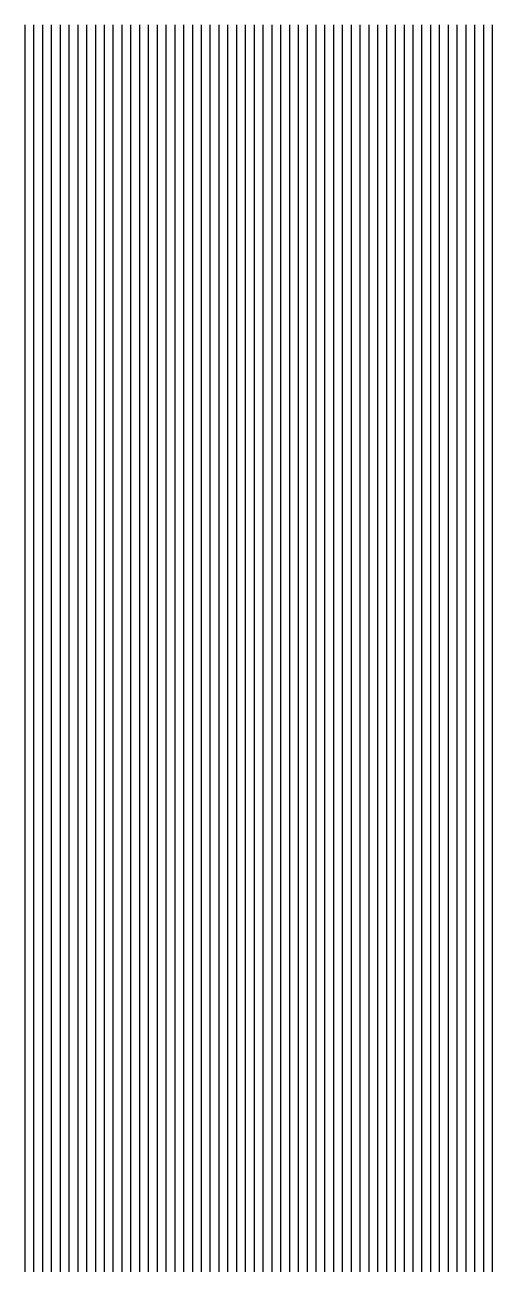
# Model space of a CAD drawing. Header units: millimetres. Extents: x -106 to 66, y -32 to 42.
# Drawn here: x 44.4 to 55, y 14.28 to 42.39 of the extents above; entities that cross this region are included whole.
import ezdxf

# ---------------------------------------------------------------- set-up
doc = ezdxf.new("R2010")
doc.units = ezdxf.units.MM
doc.layers.add('默认', color=18, linetype='Continuous', true_color=0x000000)

msp = doc.modelspace()

# ---------------------------------------------------------------- linework, layer by layer
at = {"layer": '默认'}
for points in [[(44.4, 42.394), (44.4, 22.484)], [(44.4, 42.394), (44.4, 22.802)], [(44.4, 42.394), (44.4, 22.965)], [(44.4, 42.394), (44.4, 23.024)], [(44.4, 42.394), (44.4, 23.016)], [(44.4, 42.394), (44.4, 22.948)], [(44.4, 42.394), (44.4, 22.815)], [(44.4, 42.394), (44.4, 22.612)], [(44.4, 42.394), (44.4, 22.335)], [(44.4, 42.394), (44.4, 21.982)], [(44.4, 42.394), (44.4, 21.552)], [(44.4, 42.394), (44.4, 21.046)], [(44.4, 42.394), (44.4, 20.467)], [(44.4, 42.394), (44.4, 19.821)], [(44.4, 42.394), (44.4, 19.112)], [(44.4, 42.394), (44.4, 18.333)], [(44.4, 42.394), (44.4, 17.447)], [(44.4, 42.394), (44.4, 16.262)], [(44.4, 42.394), (44.4, 6.5)], [(44.4, 42.394), (44.4, -32.2)], [(44.6, 42.394), (44.6, 22.349)], [(44.6, 42.394), (44.6, 22.668)], [(44.6, 42.394), (44.6, 22.831)], [(44.6, 42.394), (44.6, 22.891)], [(44.6, 42.394), (44.6, 22.883)], [(44.6, 42.394), (44.6, 22.816)], [(44.6, 42.394), (44.6, 22.683)], [(44.6, 42.394), (44.6, 22.479)], [(44.6, 42.394), (44.6, 22.202)], [(44.6, 42.394), (44.6, 21.849)], [(44.6, 42.394), (44.6, 21.418)], [(44.6, 42.394), (44.6, 20.91)], [(44.6, 42.394), (44.6, 20.328)], [(44.6, 42.394), (44.6, 19.678)], [(44.6, 42.394), (44.6, 18.962)], [(44.6, 42.394), (44.6, 18.17)], [(44.6, 42.394), (44.6, 17.256)], [(44.6, 42.394), (44.6, 15.967)], [(44.6, 42.394), (44.6, 5.081)], [(44.6, 42.394), (44.6, -32.2)], [(44.8, 42.394), (44.8, 22.214)], [(44.8, 42.394), (44.8, 22.533)], [(44.8, 42.394), (44.8, 22.697)], [(44.8, 42.394), (44.8, 22.757)], [(44.8, 42.394), (44.8, 22.75)], [(44.8, 42.394), (44.8, 22.682)], [(44.8, 42.394), (44.8, 22.549)], [(44.8, 42.394), (44.8, 22.346)], [(44.8, 42.394), (44.8, 22.069)], [(44.8, 42.394), (44.8, 21.715)], [(44.8, 42.394), (44.8, 21.282)], [(44.8, 42.394), (44.8, 20.772)], [(44.8, 42.394), (44.8, 20.187)], [(44.8, 42.394), (44.8, 19.531)], [(44.8, 42.394), (44.8, 18.806)], [(44.8, 42.394), (44.8, 17.999)], [(44.8, 42.394), (44.8, 17.051)], [(44.8, 42.394), (44.8, 15.62)], [(44.8, 42.394), (44.8, 3.863)], [(44.8, 42.394), (44.8, -32.2)], [(45, 42.394), (45, 22.078)], [(45, 42.394), (45, 22.397)], [(45, 42.394), (45, 22.562)], [(45, 42.394), (45, 22.622)], [(45, 42.394), (45, 22.615)], [(45, 42.394), (45, 22.548)], [(45, 42.394), (45, 22.415)], [(45, 42.394), (45, 22.212)], [(45, 42.394), (45, 21.934)], [(45, 42.394), (45, 21.578)], [(45, 42.394), (45, 21.144)], [(45, 42.394), (45, 20.631)], [(45, 42.394), (45, 20.042)], [(45, 42.394), (45, 19.379)], [(45, 42.394), (45, 18.644)], [(45, 42.394), (45, 17.82)], [(45, 42.394), (45, 16.828)], [(45, 42.394), (45, 15.198)], [(45, 42.394), (45, 2.544)], [(45, 42.394), (45, -32.2)], [(45.2, 42.394), (45.2, 21.941)], [(45.2, 42.394), (45.2, 22.261)], [(45.2, 42.394), (45.2, 22.426)], [(45.2, 42.394), (45.2, 22.487)], [(45.2, 42.394), (45.2, 22.48)], [(45.2, 42.394), (45.2, 22.413)], [(45.2, 42.394), (45.2, 22.28)], [(45.2, 42.394), (45.2, 22.076)], [(45.2, 42.394), (45.2, 21.797)], [(45.2, 42.394), (45.2, 21.441)], [(45.2, 42.394), (45.2, 21.004)], [(45.2, 42.394), (45.2, 20.488)], [(45.2, 42.394), (45.2, 19.893)], [(45.2, 42.394), (45.2, 19.223)], [(45.2, 42.394), (45.2, 18.476)], [(45.2, 42.394), (45.2, 17.629)], [(45.2, 42.394), (45.2, 16.585)], [(45.2, 42.394), (45.2, 14.664)], [(45.2, 42.394), (45.2, -32.2)], [(45.2, 42.394), (45.2, -32.2)], [(45.4, 42.394), (45.4, 21.803)], [(45.4, 42.394), (45.4, 22.123)], [(45.4, 42.394), (45.4, 22.289)], [(45.4, 42.394), (45.4, 22.35)], [(45.4, 42.394), (45.4, 22.344)], [(45.4, 42.394), (45.4, 22.277)], [(45.4, 42.394), (45.4, 22.143)], [(45.4, 42.394), (45.4, 21.939)], [(45.4, 42.394), (45.4, 21.659)], [(45.4, 42.394), (45.4, 21.301)], [(45.4, 42.394), (45.4, 20.862)], [(45.4, 42.394), (45.4, 20.341)], [(45.4, 42.394), (45.4, 19.74)], [(45.4, 42.394), (45.4, 19.061)], [(45.4, 42.394), (45.4, 18.3)], [(45.4, 42.394), (45.4, 17.427)], [(45.4, 42.394), (45.4, 16.315)], [(45.4, 42.394), (45.4, 13.954)], [(45.4, 42.394), (45.4, -32.2)], [(45.4, 42.394), (45.4, -32.2)], [(45.6, 42.394), (45.6, 21.665)], [(45.6, 42.394), (45.6, 21.985)], [(45.6, 42.394), (45.6, 22.152)], [(45.6, 42.394), (45.6, 22.213)], [(45.6, 42.394), (45.6, 22.207)], [(45.6, 42.394), (45.6, 22.139)], [(45.6, 42.394), (45.6, 22.006)], [(45.6, 42.394), (45.6, 21.801)], [(45.6, 42.394), (45.6, 21.52)], [(45.6, 42.394), (45.6, 21.159)], [(45.6, 42.394), (45.6, 20.717)], [(45.6, 42.394), (45.6, 20.192)], [(45.6, 42.394), (45.6, 19.584)], [(45.6, 42.394), (45.6, 18.893)], [(45.6, 42.394), (45.6, 18.116)], [(45.6, 42.394), (45.6, 17.212)], [(45.6, 42.394), (45.6, 16.014)], [(45.6, 42.394), (45.6, 12.99)], [(45.6, 42.394), (45.6, -32.2)], [(45.6, 42.394), (45.6, -32.2)], [(45.8, 42.394), (45.8, 21.525)], [(45.8, 42.394), (45.8, 21.846)], [(45.8, 42.394), (45.8, 22.013)], [(45.8, 42.394), (45.8, 22.075)], [(45.8, 42.394), (45.8, 22.068)], [(45.8, 42.394), (45.8, 22.001)], [(45.8, 42.394), (45.8, 21.867)], [(45.8, 42.394), (45.8, 21.661)], [(45.8, 42.394), (45.8, 21.379)], [(45.8, 42.394), (45.8, 21.016)], [(45.8, 42.394), (45.8, 20.57)], [(45.8, 42.394), (45.8, 20.039)], [(45.8, 42.394), (45.8, 19.422)], [(45.8, 42.394), (45.8, 18.72)], [(45.8, 42.394), (45.8, 17.922)], [(45.8, 42.394), (45.8, 16.98)], [(45.8, 42.394), (45.8, 15.672)], [(45.8, 42.394), (45.8, 11.852), (45.8, 11.801)], [(45.8, 42.394), (45.8, -32.2)], [(45.8, 42.394), (45.8, -32.2)], [(46, 42.394), (46, 21.384)], [(46, 42.394), (46, 21.706)], [(46, 42.394), (46, 21.873)], [(46, 42.394), (46, 21.936)], [(46, 42.394), (46, 21.929)], [(46, 42.394), (46, 21.861)], [(46, 42.394), (46, 21.727)], [(46, 42.394), (46, 21.52)], [(46, 42.394), (46, 21.236)], [(46, 42.394), (46, 20.87)], [(46, 42.394), (46, 20.42)], [(46, 42.394), (46, 19.883)], [(46, 42.394), (46, 19.256)], [(46, 42.394), (46, 18.539)], [(46, 42.394), (46, 17.719)], [(46, 42.394), (46, 16.731)], [(46, 42.394), (46, 15.278)], [(46, 42.394), (46, 10.575)], [(46, 42.394), (46, -32.2)], [(46, 42.394), (46, -32.2)], [(46.2, 42.394), (46.2, 21.243)], [(46.2, 42.394), (46.2, 21.565)], [(46.2, 42.394), (46.2, 21.733)], [(46.2, 42.394), (46.2, 21.795)], [(46.2, 42.394), (46.2, 21.789)], [(46.2, 42.394), (46.2, 21.721)], [(46.2, 42.394), (46.2, 21.585)], [(46.2, 42.394), (46.2, 21.377)], [(46.2, 42.394), (46.2, 21.091)], [(46.2, 42.394), (46.2, 20.723)], [(46.2, 42.394), (46.2, 20.268)], [(46.2, 42.394), (46.2, 19.723)], [(46.2, 42.394), (46.2, 19.084)], [(46.2, 42.394), (46.2, 18.351)], [(46.2, 42.394), (46.2, 17.504)], [(46.2, 42.394), (46.2, 16.46)], [(46.2, 42.394), (46.2, 14.816)], [(46.2, 42.394), (46.2, 9.379)], [(46.2, 42.394), (46.2, -32.2)], [(46.2, 42.394), (46.2, -32.2)], [(46.4, 42.394), (46.4, 21.1)], [(46.4, 42.394), (46.4, 21.423)], [(46.4, 42.394), (46.4, 21.591)], [(46.4, 42.394), (46.4, 21.654)], [(46.4, 42.394), (46.4, 21.648)], [(46.4, 42.394), (46.4, 21.579)], [(46.4, 42.394), (46.4, 21.443)], [(46.4, 42.394), (46.4, 21.233)], [(46.4, 42.394), (46.4, 20.945)], [(46.4, 42.394), (46.4, 20.573)], [(46.4, 42.394), (46.4, 20.112)], [(46.4, 42.394), (46.4, 19.558)], [(46.4, 42.394), (46.4, 18.907)], [(46.4, 42.394), (46.4, 18.155)], [(46.4, 42.394), (46.4, 17.277)], [(46.4, 42.394), (46.4, 16.163)], [(46.4, 42.394), (46.4, 14.264)], [(46.4, 42.394), (46.4, 8.227)], [(46.4, 42.394), (46.4, -32.2)], [(46.4, 42.394), (46.4, -32.2)], [(46.6, 42.394), (46.6, 20.956)], [(46.6, 42.394), (46.6, 21.28)], [(46.6, 42.394), (46.6, 21.449)], [(46.6, 42.394), (46.6, 21.512)], [(46.6, 42.394), (46.6, 21.505)], [(46.6, 42.394), (46.6, 21.436)], [(46.6, 42.394), (46.6, 21.299)], [(46.6, 42.394), (46.6, 21.088)], [(46.6, 42.394), (46.6, 20.797)], [(46.6, 42.394), (46.6, 20.42)], [(46.6, 42.394), (46.6, 19.953)], [(46.6, 42.394), (46.6, 19.39)], [(46.6, 42.394), (46.6, 18.724)], [(46.6, 42.394), (46.6, 17.95)], [(46.6, 42.394), (46.6, 17.034)], [(46.6, 42.394), (46.6, 15.835)], [(46.6, 42.394), (46.6, 13.603)], [(46.6, 42.394), (46.6, 7.127)], [(46.6, 42.394), (46.6, -32.2)], [(46.6, 42.394), (46.6, -32.2)], [(46.8, 42.394), (46.8, 20.811)], [(46.8, 42.394), (46.8, 21.136)], [(46.8, 42.394), (46.8, 21.305)], [(46.8, 42.394), (46.8, 21.369)], [(46.8, 42.394), (46.8, 21.361)], [(46.8, 42.394), (46.8, 21.292)], [(46.8, 42.394), (46.8, 21.153)], [(46.8, 42.394), (46.8, 20.94)], [(46.8, 42.394), (46.8, 20.646)], [(46.8, 42.394), (46.8, 20.265)], [(46.8, 42.394), (46.8, 19.791)], [(46.8, 42.394), (46.8, 19.216)], [(46.8, 42.394), (46.8, 18.534)], [(46.8, 42.394), (46.8, 17.736)], [(46.8, 42.394), (46.8, 16.775)], [(46.8, 42.394), (46.8, 15.469)], [(46.8, 42.394), (46.8, 12.831)], [(46.8, 42.394), (46.8, 6.084)], [(46.8, 42.394), (46.8, -32.2)], [(46.8, 42.394), (46.8, -32.2)], [(47, 42.394), (47, 20.665)], [(47, 42.394), (47, 20.99)], [(47, 42.394), (47, 21.161)], [(47, 42.394), (47, 21.224)], [(47, 42.394), (47, 21.217)], [(47, 42.394), (47, 21.146)], [(47, 42.394), (47, 21.006)], [(47, 42.394), (47, 20.791)], [(47, 42.394), (47, 20.494)], [(47, 42.394), (47, 20.107)], [(47, 42.394), (47, 19.625)], [(47, 42.394), (47, 19.037)], [(47, 42.394), (47, 18.337)], [(47, 42.394), (47, 17.51)], [(47, 42.394), (47, 16.496)], [(47, 42.394), (47, 15.056)], [(47, 42.394), (47, 11.989)], [(47, 42.394), (47, 5.065)], [(47, 42.394), (47, -32.2)], [(47, 42.394), (47, -32.2)], [(47.2, 42.394), (47.2, 20.517)], [(47.2, 42.394), (47.2, 20.844)], [(47.2, 42.394), (47.2, 21.015)], [(47.2, 42.394), (47.2, 21.078)], [(47.2, 42.394), (47.2, 21.071)], [(47.2, 42.394), (47.2, 20.999)], [(47.2, 42.394), (47.2, 20.858)], [(47.2, 42.394), (47.2, 20.64)], [(47.2, 42.394), (47.2, 20.339)], [(47.2, 42.394), (47.2, 19.947)], [(47.2, 42.394), (47.2, 19.455)], [(47.2, 42.394), (47.2, 18.854)], [(47.2, 42.394), (47.2, 18.132)], [(47.2, 42.394), (47.2, 17.272)], [(47.2, 42.394), (47.2, 16.195)], [(47.2, 42.394), (47.2, 14.585)], [(47.2, 42.394), (47.2, 11.142)], [(47.2, 42.394), (47.2, 3.982)], [(47.2, 42.394), (47.2, -32.2)], [(47.2, 42.394), (47.2, -32.2)], [(47.4, 42.394), (47.4, 20.368)], [(47.4, 42.394), (47.4, 20.696)], [(47.4, 42.394), (47.4, 20.868)], [(47.4, 42.394), (47.4, 20.932)], [(47.4, 42.394), (47.4, 20.923)], [(47.4, 42.394), (47.4, 20.851)], [(47.4, 42.394), (47.4, 20.708)], [(47.4, 42.394), (47.4, 20.487)], [(47.4, 42.394), (47.4, 20.182)], [(47.4, 42.394), (47.4, 19.783)], [(47.4, 42.394), (47.4, 19.28)], [(47.4, 42.394), (47.4, 18.664)], [(47.4, 42.394), (47.4, 17.919)], [(47.4, 42.394), (47.4, 17.02)], [(47.4, 42.394), (47.4, 15.866)], [(47.4, 42.394), (47.4, 14.046)], [(47.4, 42.394), (47.4, 10.315)], [(47.4, 42.394), (47.4, 2.661)], [(47.4, 42.394), (47.4, -32.2)], [(47.4, 42.394), (47.4, -32.2)], [(47.6, 42.394), (47.6, 20.218)], [(47.6, 42.394), (47.6, 20.547)], [(47.6, 42.394), (47.6, 20.719)], [(47.6, 42.394), (47.6, 20.783)], [(47.6, 42.394), (47.6, 20.775)], [(47.6, 42.394), (47.6, 20.701)], [(47.6, 42.394), (47.6, 20.556)], [(47.6, 42.394), (47.6, 20.332)], [(47.6, 42.394), (47.6, 20.022)], [(47.6, 42.394), (47.6, 19.615)], [(47.6, 42.394), (47.6, 19.102)], [(47.6, 42.394), (47.6, 18.468)], [(47.6, 42.394), (47.6, 17.696)], [(47.6, 42.394), (47.6, 16.752)], [(47.6, 42.394), (47.6, 15.506)], [(47.6, 42.394), (47.6, 13.431)], [(47.6, 42.394), (47.6, 9.493)], [(47.6, 42.394), (47.6, -32.2)], [(47.6, 42.394), (47.6, -32.2)], [(47.6, 42.394), (47.6, -32.2)], [(47.8, 42.394), (47.8, 20.066)], [(47.8, 42.394), (47.8, 20.396)], [(47.8, 42.394), (47.8, 20.569)], [(47.8, 42.394), (47.8, 20.634)], [(47.8, 42.394), (47.8, 20.624)], [(47.8, 42.394), (47.8, 20.55)], [(47.8, 42.394), (47.8, 20.403)], [(47.8, 42.394), (47.8, 20.175)], [(47.8, 42.394), (47.8, 19.859)], [(47.8, 42.394), (47.8, 19.444)], [(47.8, 42.394), (47.8, 18.918)], [(47.8, 42.394), (47.8, 18.265)], [(47.8, 42.394), (47.8, 17.463)], [(47.8, 42.394), (47.8, 16.466)], [(47.8, 42.394), (47.8, 15.107)], [(47.8, 42.394), (47.8, 12.747)], [(47.8, 42.394), (47.8, 8.668)], [(47.8, 42.394), (47.8, -32.2)], [(47.8, 42.394), (47.8, -32.2)], [(47.8, 42.394), (47.8, -32.2)], [(48, 42.394), (48, 19.912)], [(48, 42.394), (48, 20.244)], [(48, 42.394), (48, 20.418)], [(48, 42.394), (48, 20.483)], [(48, 42.394), (48, 20.473)], [(48, 42.394), (48, 20.397)], [(48, 42.394), (48, 20.247)], [(48, 42.394), (48, 20.016)], [(48, 42.394), (48, 19.694)], [(48, 42.394), (48, 19.269)], [(48, 42.394), (48, 18.729)], [(48, 42.394), (48, 18.055)], [(48, 42.394), (48, 17.218)], [(48, 42.394), (48, 16.159)], [(48, 42.394), (48, 14.664)], [(48, 42.394), (48, 12.02)], [(48, 42.394), (48, 7.833)], [(48, 42.394), (48, -32.2)], [(48, 42.394), (48, -32.2)], [(48, 42.394), (48, -32.2)], [(48.2, 42.394), (48.2, 19.756)], [(48.2, 42.394), (48.2, 20.091)], [(48.2, 42.394), (48.2, 20.266)], [(48.2, 42.394), (48.2, 20.331)], [(48.2, 42.394), (48.2, 20.32)], [(48.2, 42.394), (48.2, 20.242)], [(48.2, 42.394), (48.2, 20.09)], [(48.2, 42.394), (48.2, 19.854)], [(48.2, 42.394), (48.2, 19.525)], [(48.2, 42.394), (48.2, 19.091)], [(48.2, 42.394), (48.2, 18.535)], [(48.2, 42.394), (48.2, 17.837)], [(48.2, 42.394), (48.2, 16.96)], [(48.2, 42.394), (48.2, 15.829)], [(48.2, 42.394), (48.2, 14.168)], [(48.2, 42.394), (48.2, 11.29)], [(48.2, 42.394), (48.2, 6.979)], [(48.2, 42.394), (48.2, -32.2)], [(48.2, 42.394), (48.2, -32.2)], [(48.2, 42.394), (48.2, -32.2)], [(48.4, 42.394), (48.4, 19.599)], [(48.4, 42.394), (48.4, 19.936)], [(48.4, 42.394), (48.4, 20.112)], [(48.4, 42.394), (48.4, 20.177)], [(48.4, 42.394), (48.4, 20.165)], [(48.4, 42.394), (48.4, 20.085)], [(48.4, 42.394), (48.4, 19.93)], [(48.4, 42.394), (48.4, 19.69)], [(48.4, 42.394), (48.4, 19.354)], [(48.4, 42.394), (48.4, 18.908)], [(48.4, 42.394), (48.4, 18.335)], [(48.4, 42.394), (48.4, 17.611)], [(48.4, 42.394), (48.4, 16.688)], [(48.4, 42.394), (48.4, 15.471)], [(48.4, 42.394), (48.4, 13.613)], [(48.4, 42.394), (48.4, 10.58)], [(48.4, 42.394), (48.4, 6.1)], [(48.4, 42.394), (48.4, -32.2)], [(48.4, 42.394), (48.4, -32.2)], [(48.4, 42.394), (48.4, -32.2)], [(48.6, 42.394), (48.6, 19.439)], [(48.6, 42.394), (48.6, 19.779)], [(48.6, 42.394), (48.6, 19.956)], [(48.6, 42.394), (48.6, 20.021)], [(48.6, 42.394), (48.6, 20.008)], [(48.6, 42.394), (48.6, 19.927)], [(48.6, 42.394), (48.6, 19.768)], [(48.6, 42.394), (48.6, 19.523)], [(48.6, 42.394), (48.6, 19.178)], [(48.6, 42.394), (48.6, 18.72)], [(48.6, 42.394), (48.6, 18.129)], [(48.6, 42.394), (48.6, 17.374)], [(48.6, 42.394), (48.6, 16.4)], [(48.6, 42.394), (48.6, 15.08)], [(48.6, 42.394), (48.6, 13.001)], [(48.6, 42.394), (48.6, 9.884)], [(48.6, 42.394), (48.6, 5.172)], [(48.6, 42.394), (48.6, -32.2)], [(48.6, 42.394), (48.6, -32.2)], [(48.6, 42.394), (48.6, -32.2)], [(48.8, 42.394), (48.8, 19.277)], [(48.8, 42.394), (48.8, 19.62)], [(48.8, 42.394), (48.8, 19.799)], [(48.8, 42.394), (48.8, 19.864)], [(48.8, 42.394), (48.8, 19.85)], [(48.8, 42.394), (48.8, 19.766)], [(48.8, 42.394), (48.8, 19.604)], [(48.8, 42.394), (48.8, 19.352)], [(48.8, 42.394), (48.8, 18.999)], [(48.8, 42.394), (48.8, 18.528)], [(48.8, 42.394), (48.8, 17.916)], [(48.8, 42.394), (48.8, 17.128)], [(48.8, 42.394), (48.8, 16.093)], [(48.8, 42.394), (48.8, 14.651)], [(48.8, 42.394), (48.8, 12.342)], [(48.8, 42.394), (48.8, 9.187)], [(48.8, 42.394), (48.8, 4.135)], [(48.8, 42.394), (48.8, -32.2)], [(48.8, 42.394), (48.8, -32.2)], [(48.8, 42.394), (48.8, -32.2)], [(49, 42.394), (49, 19.113)], [(49, 42.394), (49, 19.459)], [(49, 42.394), (49, 19.639)], [(49, 42.394), (49, 19.705)], [(49, 42.394), (49, 19.69)], [(49, 42.394), (49, 19.604)], [(49, 42.394), (49, 19.437)], [(49, 42.394), (49, 19.179)], [(49, 42.394), (49, 18.816)], [(49, 42.394), (49, 18.33)], [(49, 42.394), (49, 17.696)], [(49, 42.394), (49, 16.869)], [(49, 42.394), (49, 15.765)], [(49, 42.394), (49, 14.179)], [(49, 42.394), (49, 11.659)], [(49, 42.394), (49, 8.481)], [(49, 42.394), (49, 2.826)], [(49, 42.394), (49, -32.2)], [(49, 42.394), (49, -32.2)], [(49, 42.394), (49, -32.2)], [(49.2, 42.394), (49.2, 18.945)], [(49.2, 42.394), (49.2, 19.296)], [(49.2, 42.394), (49.2, 19.478)], [(49.2, 42.394), (49.2, 19.544)], [(49.2, 42.394), (49.2, 19.528)], [(49.2, 42.394), (49.2, 19.439)], [(49.2, 42.394), (49.2, 19.268)], [(49.2, 42.394), (49.2, 19.003)], [(49.2, 42.394), (49.2, 18.63)], [(49.2, 42.394), (49.2, 18.128)], [(49.2, 42.394), (49.2, 17.467)], [(49.2, 42.394), (49.2, 16.597)], [(49.2, 42.394), (49.2, 15.413)], [(49.2, 42.394), (49.2, 13.658)], [(49.2, 42.394), (49.2, 10.982)], [(49.2, 42.394), (49.2, 7.757)], [(49.2, 42.394), (49.2, -32.2)], [(49.2, 42.394), (49.2, -32.2)], [(49.2, 42.394), (49.2, -32.2)], [(49.2, 42.394), (49.2, -32.2)], [(49.4, 42.394), (49.4, 18.775)], [(49.4, 42.394), (49.4, 19.131)], [(49.4, 42.394), (49.4, 19.315)], [(49.4, 42.394), (49.4, 19.381)], [(49.4, 42.394), (49.4, 19.363)], [(49.4, 42.394), (49.4, 19.271)], [(49.4, 42.394), (49.4, 19.095)], [(49.4, 42.394), (49.4, 18.823)], [(49.4, 42.394), (49.4, 18.438)], [(49.4, 42.394), (49.4, 17.919)], [(49.4, 42.394), (49.4, 17.23)], [(49.4, 42.394), (49.4, 16.311)], [(49.4, 42.394), (49.4, 15.032)], [(49.4, 42.394), (49.4, 13.088)], [(49.4, 42.394), (49.4, 10.326)], [(49.4, 42.394), (49.4, 7.004)], [(49.4, 42.394), (49.4, -32.2)], [(49.4, 42.394), (49.4, -32.2)], [(49.4, 42.394), (49.4, -32.2)], [(49.4, 42.394), (49.4, -32.2)], [(49.6, 42.394), (49.6, 18.602)], [(49.6, 42.394), (49.6, 18.963)], [(49.6, 42.394), (49.6, 19.149)], [(49.6, 42.394), (49.6, 19.215)], [(49.6, 42.394), (49.6, 19.196)], [(49.6, 42.394), (49.6, 19.101)], [(49.6, 42.394), (49.6, 18.92)], [(49.6, 42.394), (49.6, 18.64)], [(49.6, 42.394), (49.6, 18.242)], [(49.6, 42.394), (49.6, 17.704)], [(49.6, 42.394), (49.6, 16.984)], [(49.6, 42.394), (49.6, 16.009)], [(49.6, 42.394), (49.6, 14.62)], [(49.6, 42.394), (49.6, 12.472)], [(49.6, 42.394), (49.6, 9.681)], [(49.6, 42.394), (49.6, 6.21)], [(49.6, 42.394), (49.6, -32.2)], [(49.6, 42.394), (49.6, -32.2)], [(49.6, 42.394), (49.6, -32.2)], [(49.6, 42.394), (49.6, -32.2)], [(49.8, 42.394), (49.8, 18.425)], [(49.8, 42.394), (49.8, 18.793)], [(49.8, 42.394), (49.8, 18.982)], [(49.8, 42.394), (49.8, 19.048)], [(49.8, 42.394), (49.8, 19.027)], [(49.8, 42.394), (49.8, 18.928)], [(49.8, 42.394), (49.8, 18.741)], [(49.8, 42.394), (49.8, 18.452)], [(49.8, 42.394), (49.8, 18.042)], [(49.8, 42.394), (49.8, 17.482)], [(49.8, 42.394), (49.8, 16.726)], [(49.8, 42.394), (49.8, 15.689)], [(49.8, 42.394), (49.8, 14.172)], [(49.8, 42.394), (49.8, 11.825)], [(49.8, 42.394), (49.8, 9.038)], [(49.8, 42.394), (49.8, 5.354)], [(49.8, 42.394), (49.8, -32.2)], [(49.8, 42.394), (49.8, -32.2)], [(49.8, 42.394), (49.8, -32.2)], [(49.8, 42.394), (49.8, -32.2)], [(50, 42.394), (50, 18.245)], [(50, 42.394), (50, 18.62)], [(50, 42.394), (50, 18.811)], [(50, 42.394), (50, 18.877)], [(50, 42.394), (50, 18.855)], [(50, 42.394), (50, 18.753)], [(50, 42.394), (50, 18.56)], [(50, 42.394), (50, 18.261)], [(50, 42.394), (50, 17.835)], [(50, 42.394), (50, 17.252)], [(50, 42.394), (50, 16.457)], [(50, 42.394), (50, 15.347)], [(50, 42.394), (50, 13.682)], [(50, 42.394), (50, 11.167)], [(50, 42.394), (50, 8.386)], [(50, 42.394), (50, 4.389)], [(50, 42.394), (50, -32.2)], [(50, 42.394), (50, -32.2)], [(50, 42.394), (50, -32.2)], [(50, 42.394), (50, -32.2)], [(50.2, 42.394), (50.2, 18.061)], [(50.2, 42.394), (50.2, 18.444)], [(50.2, 42.394), (50.2, 18.638)], [(50.2, 42.394), (50.2, 18.705)], [(50.2, 42.394), (50.2, 18.68)], [(50.2, 42.394), (50.2, 18.574)], [(50.2, 42.394), (50.2, 18.374)], [(50.2, 42.394), (50.2, 18.065)], [(50.2, 42.394), (50.2, 17.624)], [(50.2, 42.394), (50.2, 17.014)], [(50.2, 42.394), (50.2, 16.176)], [(50.2, 42.394), (50.2, 14.983)], [(50.2, 42.394), (50.2, 13.15)], [(50.2, 42.394), (50.2, 10.521)], [(50.2, 42.394), (50.2, 7.718)], [(50.2, 42.394), (50.2, 3.199)], [(50.2, 42.394), (50.2, -32.2)], [(50.2, 42.394), (50.2, -32.2)], [(50.2, 42.394), (50.2, -32.2)], [(50.2, 42.394), (50.2, -32.2)], [(50.4, 42.394), (50.4, 17.874)], [(50.4, 42.394), (50.4, 18.265)], [(50.4, 42.394), (50.4, 18.462)], [(50.4, 42.394), (50.4, 18.529)], [(50.4, 42.394), (50.4, 18.503)], [(50.4, 42.394), (50.4, 18.392)], [(50.4, 42.394), (50.4, 18.186)], [(50.4, 42.394), (50.4, 17.865)], [(50.4, 42.394), (50.4, 17.406)], [(50.4, 42.394), (50.4, 16.768)], [(50.4, 42.394), (50.4, 15.88)], [(50.4, 42.394), (50.4, 14.591)], [(50.4, 42.394), (50.4, 12.574)], [(50.4, 42.394), (50.4, 9.892)], [(50.4, 42.394), (50.4, 7.023)], [(50.4, 42.394), (50.4, 0.958)], [(50.4, 42.394), (50.4, -32.2)], [(50.4, 42.394), (50.4, -32.2)], [(50.4, 42.394), (50.4, -32.2)], [(50.4, 42.394), (50.4, -32.2)], [(50.6, 42.394), (50.6, 17.681)], [(50.6, 42.394), (50.6, 18.082)], [(50.6, 42.394), (50.6, 18.284)], [(50.6, 42.394), (50.6, 18.351)], [(50.6, 42.394), (50.6, 18.322)], [(50.6, 42.394), (50.6, 18.207)], [(50.6, 42.394), (50.6, 17.993)], [(50.6, 42.394), (50.6, 17.66)], [(50.6, 42.394), (50.6, 17.181)], [(50.6, 42.394), (50.6, 16.512)], [(50.6, 42.394), (50.6, 15.568)], [(50.6, 42.394), (50.6, 14.17)], [(50.6, 42.394), (50.6, 11.961)], [(50.6, 42.394), (50.6, 9.271)], [(50.6, 42.394), (50.6, 6.289)], [(50.6, 42.394), (50.6, -32.2)], [(50.6, 42.394), (50.6, -32.2)], [(50.6, 42.394), (50.6, -32.2)], [(50.6, 42.394), (50.6, -32.2)], [(50.6, 42.394), (50.6, -32.2)], [(50.8, 42.394), (50.8, 17.485)], [(50.8, 42.394), (50.8, 17.896)], [(50.8, 42.394), (50.8, 18.102)], [(50.8, 42.394), (50.8, 18.169)], [(50.8, 42.394), (50.8, 18.139)], [(50.8, 42.394), (50.8, 18.018)], [(50.8, 42.394), (50.8, 17.795)], [(50.8, 42.394), (50.8, 17.449)], [(50.8, 42.394), (50.8, 16.949)], [(50.8, 42.394), (50.8, 16.245)], [(50.8, 42.394), (50.8, 15.238)], [(50.8, 42.394), (50.8, 13.713)], [(50.8, 42.394), (50.8, 11.328)], [(50.8, 42.394), (50.8, 8.649)], [(50.8, 42.394), (50.8, 5.496)], [(50.8, 42.394), (50.8, -32.2)], [(50.8, 42.394), (50.8, -32.2)], [(50.8, 42.394), (50.8, -32.2)], [(50.8, 42.394), (50.8, -32.2)], [(50.8, 42.394), (50.8, -32.2)], [(51, 42.394), (51, 17.283)], [(51, 42.394), (51, 17.706)], [(51, 42.394), (51, 17.916)], [(51, 42.394), (51, 17.985)], [(51, 42.394), (51, 17.952)], [(51, 42.394), (51, 17.826)], [(51, 42.394), (51, 17.594)], [(51, 42.394), (51, 17.233)], [(51, 42.394), (51, 16.71)], [(51, 42.394), (51, 15.966)], [(51, 42.394), (51, 14.887)], [(51, 42.394), (51, 13.22)], [(51, 42.394), (51, 10.69)], [(51, 42.394), (51, 8.017)], [(51, 42.394), (51, 4.609)], [(51, 42.394), (51, -32.2)], [(51, 42.394), (51, -32.2)], [(51, 42.394), (51, -32.2)], [(51, 42.394), (51, -32.2)], [(51, 42.394), (51, -32.2)], [(51.2, 42.394), (51.2, 17.076)], [(51.2, 42.394), (51.2, 17.512)], [(51.2, 42.394), (51.2, 17.727)], [(51.2, 42.394), (51.2, 17.797)], [(51.2, 42.394), (51.2, 17.761)], [(51.2, 42.394), (51.2, 17.629)], [(51.2, 42.394), (51.2, 17.387)], [(51.2, 42.394), (51.2, 17.011)], [(51.2, 42.394), (51.2, 16.462)], [(51.2, 42.394), (51.2, 15.675)], [(51.2, 42.394), (51.2, 14.514)], [(51.2, 42.394), (51.2, 12.688)], [(51.2, 42.394), (51.2, 10.065)], [(51.2, 42.394), (51.2, 7.369)], [(51.2, 42.394), (51.2, 3.551)], [(51.2, 42.394), (51.2, -32.2)], [(51.2, 42.394), (51.2, -32.2)], [(51.2, 42.394), (51.2, -32.2)], [(51.2, 42.394), (51.2, -32.2)], [(51.2, 42.394), (51.2, -32.2)], [(51.4, 42.394), (51.4, 16.863)], [(51.4, 42.394), (51.4, 17.313)], [(51.4, 42.394), (51.4, 17.535)], [(51.4, 42.394), (51.4, 17.605)], [(51.4, 42.394), (51.4, 17.566)], [(51.4, 42.394), (51.4, 17.428)], [(51.4, 42.394), (51.4, 17.176)], [(51.4, 42.394), (51.4, 16.782)], [(51.4, 42.394), (51.4, 16.205)], [(51.4, 42.394), (51.4, 15.369)], [(51.4, 42.394), (51.4, 14.115)], [(51.4, 42.394), (51.4, 12.12)], [(51.4, 42.394), (51.4, 9.451)], [(51.4, 42.394), (51.4, 6.693)], [(51.4, 42.394), (51.4, 2.034)], [(51.4, 42.394), (51.4, -32.2)], [(51.4, 42.394), (51.4, -32.2)], [(51.4, 42.394), (51.4, -32.2)], [(51.4, 42.394), (51.4, -32.2)], [(51.4, 42.394), (51.4, -32.2)], [(51.6, 42.394), (51.6, 16.644)], [(51.6, 42.394), (51.6, 17.11)], [(51.6, 42.394), (51.6, 17.338)], [(51.6, 42.394), (51.6, 17.409)], [(51.6, 42.394), (51.6, 17.367)], [(51.6, 42.394), (51.6, 17.223)], [(51.6, 42.394), (51.6, 16.959)], [(51.6, 42.394), (51.6, 16.546)], [(51.6, 42.394), (51.6, 15.938)], [(51.6, 42.394), (51.6, 15.046)], [(51.6, 42.394), (51.6, 13.687)], [(51.6, 42.394), (51.6, 11.521)], [(51.6, 42.394), (51.6, 8.841)], [(51.6, 42.394), (51.6, 5.977)], [(51.6, 42.394), (51.6, -32.2)], [(51.6, 42.394), (51.6, -32.2)], [(51.6, 42.394), (51.6, -32.2)], [(51.6, 42.394), (51.6, -32.2)], [(51.6, 42.394), (51.6, -32.2)], [(51.6, 42.394), (51.6, -32.2)], [(51.8, 42.394), (51.8, 16.418)], [(51.8, 42.394), (51.8, 16.901)], [(51.8, 42.394), (51.8, 17.136)], [(51.8, 42.394), (51.8, 17.208)], [(51.8, 42.394), (51.8, 17.164)], [(51.8, 42.394), (51.8, 17.012)], [(51.8, 42.394), (51.8, 16.735)], [(51.8, 42.394), (51.8, 16.302)], [(51.8, 42.394), (51.8, 15.659)], [(51.8, 42.394), (51.8, 14.706)], [(51.8, 42.394), (51.8, 13.228)], [(51.8, 42.394), (51.8, 10.903)], [(51.8, 42.394), (51.8, 8.227)], [(51.8, 42.394), (51.8, 5.201)], [(51.8, 42.394), (51.8, -32.2)], [(51.8, 42.394), (51.8, -32.2)], [(51.8, 42.394), (51.8, -32.2)], [(51.8, 42.394), (51.8, -32.2)], [(51.8, 42.394), (51.8, -32.2)], [(51.8, 42.394), (51.8, -32.2)], [(52, 42.394), (52, 16.184)], [(52, 42.394), (52, 16.687)], [(52, 42.394), (52, 16.93)], [(52, 42.394), (52, 17.003)], [(52, 42.394), (52, 16.956)], [(52, 42.394), (52, 16.796)], [(52, 42.394), (52, 16.506)], [(52, 42.394), (52, 16.05)], [(52, 42.394), (52, 15.369)], [(52, 42.394), (52, 14.346)], [(52, 42.394), (52, 12.734)], [(52, 42.394), (52, 10.284)], [(52, 42.394), (52, 7.601)], [(52, 42.394), (52, 4.327)], [(52, 42.394), (52, -32.2)], [(52, 42.394), (52, -32.2)], [(52, 42.394), (52, -32.2)], [(52, 42.394), (52, -32.2)], [(52, 42.394), (52, -32.2)], [(52, 42.394), (52, -32.2)], [(52.2, 42.394), (52.2, 15.943)], [(52.2, 42.394), (52.2, 16.467)], [(52.2, 42.394), (52.2, 16.718)], [(52.2, 42.394), (52.2, 16.794)], [(52.2, 42.394), (52.2, 16.742)], [(52.2, 42.394), (52.2, 16.574)], [(52.2, 42.394), (52.2, 16.269)], [(52.2, 42.394), (52.2, 15.788)], [(52.2, 42.394), (52.2, 15.064)], [(52.2, 42.394), (52.2, 13.963)], [(52.2, 42.394), (52.2, 12.206)], [(52.2, 42.394), (52.2, 9.675)], [(52.2, 42.394), (52.2, 6.957)], [(52.2, 42.394), (52.2, 3.273)], [(52.2, 42.394), (52.2, -32.2)], [(52.2, 42.394), (52.2, -32.2)], [(52.2, 42.394), (52.2, -32.2)], [(52.2, 42.394), (52.2, -32.2)], [(52.2, 42.394), (52.2, -32.2)], [(52.2, 42.394), (52.2, -32.2)], [(52.4, 42.394), (52.4, 15.692)], [(52.4, 42.394), (52.4, 16.24)], [(52.4, 42.394), (52.4, 16.501)], [(52.4, 42.394), (52.4, 16.578)], [(52.4, 42.394), (52.4, 16.523)], [(52.4, 42.394), (52.4, 16.347)], [(52.4, 42.394), (52.4, 16.025)], [(52.4, 42.394), (52.4, 15.516)], [(52.4, 42.394), (52.4, 14.744)], [(52.4, 42.394), (52.4, 13.554)], [(52.4, 42.394), (52.4, 11.645)], [(52.4, 42.394), (52.4, 9.072)], [(52.4, 42.394), (52.4, 6.283)], [(52.4, 42.394), (52.4, 1.705)], [(52.4, 42.394), (52.4, -32.2)], [(52.4, 42.394), (52.4, -32.2)], [(52.4, 42.394), (52.4, -32.2)], [(52.4, 42.394), (52.4, -32.2)], [(52.4, 42.394), (52.4, -32.2)], [(52.4, 42.394), (52.4, -32.2)], [(52.6, 42.394), (52.6, 15.432)], [(52.6, 42.394), (52.6, 16.006)], [(52.6, 42.394), (52.6, 16.278)], [(52.6, 42.394), (52.6, 16.357)], [(52.6, 42.394), (52.6, 16.298)], [(52.6, 42.394), (52.6, 16.112)], [(52.6, 42.394), (52.6, 15.772)], [(52.6, 42.394), (52.6, 15.233)], [(52.6, 42.394), (52.6, 14.408)], [(52.6, 42.394), (52.6, 13.117)], [(52.6, 42.394), (52.6, 11.059)], [(52.6, 42.394), (52.6, 8.468)], [(52.6, 42.394), (52.6, 5.568)], [(52.6, 42.394), (52.6, -32.2)], [(52.6, 42.394), (52.6, -32.2)], [(52.6, 42.394), (52.6, -32.2)], [(52.6, 42.394), (52.6, -32.2)], [(52.6, 42.394), (52.6, -32.2)], [(52.6, 42.394), (52.6, -32.2)], [(52.6, 42.394), (52.6, -32.2)], [(52.8, 42.394), (52.8, 15.161)], [(52.8, 42.394), (52.8, 15.764)], [(52.8, 42.394), (52.8, 16.047)], [(52.8, 42.394), (52.8, 16.13)], [(52.8, 42.394), (52.8, 16.067)], [(52.8, 42.394), (52.8, 15.869)], [(52.8, 42.394), (52.8, 15.51)], [(52.8, 42.394), (52.8, 14.938)], [(52.8, 42.394), (52.8, 14.052)], [(52.8, 42.394), (52.8, 12.651)], [(52.8, 42.394), (52.8, 10.456)], [(52.8, 42.394), (52.8, 7.856)], [(52.8, 42.394), (52.8, 4.785)], [(52.8, 42.394), (52.8, -32.2)], [(52.8, 42.394), (52.8, -32.2)], [(52.8, 42.394), (52.8, -32.2)], [(52.8, 42.394), (52.8, -32.2)], [(52.8, 42.394), (52.8, -32.2)], [(52.8, 42.394), (52.8, -32.2)], [(52.8, 42.394), (52.8, -32.2)], [(53, 42.394), (53, 14.878)], [(53, 42.394), (53, 15.513)], [(53, 42.394), (53, 15.81)], [(53, 42.394), (53, 15.895)], [(53, 42.394), (53, 15.828)], [(53, 42.394), (53, 15.619)], [(53, 42.394), (53, 15.238)], [(53, 42.394), (53, 14.628)], [(53, 42.394), (53, 13.675)], [(53, 42.394), (53, 12.151)], [(53, 42.394), (53, 9.854)], [(53, 42.394), (53, 7.23)], [(53, 42.394), (53, 3.893)], [(53, 42.394), (53, -32.2)], [(53, 42.394), (53, -32.2)], [(53, 42.394), (53, -32.2)], [(53, 42.394), (53, -32.2)], [(53, 42.394), (53, -32.2)], [(53, 42.394), (53, -32.2)], [(53, 42.394), (53, -32.2)], [(53.2, 42.394), (53.2, 14.581)], [(53.2, 42.394), (53.2, 15.252)], [(53.2, 42.394), (53.2, 15.564)], [(53.2, 42.394), (53.2, 15.653)], [(53.2, 42.394), (53.2, 15.581)], [(53.2, 42.394), (53.2, 15.359)], [(53.2, 42.394), (53.2, 14.955)], [(53.2, 42.394), (53.2, 14.303)], [(53.2, 42.394), (53.2, 13.274)], [(53.2, 42.394), (53.2, 11.62)], [(53.2, 42.394), (53.2, 9.256)], [(53.2, 42.394), (53.2, 6.583)], [(53.2, 42.394), (53.2, 2.788)], [(53.2, 42.394), (53.2, -32.2)], [(53.2, 42.394), (53.2, -32.2)], [(53.2, 42.394), (53.2, -32.2)], [(53.2, 42.394), (53.2, -32.2)], [(53.2, 42.394), (53.2, -32.2)], [(53.2, 42.394), (53.2, -32.2)], [(53.2, 42.394), (53.2, -32.2)], [(53.4, 42.394), (53.4, 14.27)], [(53.4, 42.394), (53.4, 14.98)], [(53.4, 42.394), (53.4, 15.309)], [(53.4, 42.394), (53.4, 15.402)], [(53.4, 42.394), (53.4, 15.326)], [(53.4, 42.394), (53.4, 15.09)], [(53.4, 42.394), (53.4, 14.66)], [(53.4, 42.394), (53.4, 13.961)], [(53.4, 42.394), (53.4, 12.847)], [(53.4, 42.394), (53.4, 11.06)], [(53.4, 42.394), (53.4, 8.658)], [(53.4, 42.394), (53.4, 5.904)], [(53.4, 42.394), (53.4, 0.774)], [(53.4, 42.394), (53.4, -32.2)], [(53.4, 42.394), (53.4, -32.2)], [(53.4, 42.394), (53.4, -32.2)], [(53.4, 42.394), (53.4, -32.2)], [(53.4, 42.394), (53.4, -32.2)], [(53.4, 42.394), (53.4, -32.2)], [(53.4, 42.394), (53.4, -32.2)], [(53.6, 42.394), (53.6, 13.943)], [(53.6, 42.394), (53.6, 14.695)], [(53.6, 42.394), (53.6, 15.044)], [(53.6, 42.394), (53.6, 15.142)], [(53.6, 42.394), (53.6, 15.061)], [(53.6, 42.394), (53.6, 14.81)], [(53.6, 42.394), (53.6, 14.351)], [(53.6, 42.394), (53.6, 13.599)], [(53.6, 42.394), (53.6, 12.391)], [(53.6, 42.394), (53.6, 10.479)], [(53.6, 42.394), (53.6, 8.054)], [(53.6, 42.394), (53.6, 5.176)], [(53.6, 42.394), (53.6, -32.2)], [(53.6, 42.394), (53.6, -32.2)], [(53.6, 42.394), (53.6, -32.2)], [(53.6, 42.394), (53.6, -32.2)], [(53.6, 42.394), (53.6, -32.2)], [(53.6, 42.394), (53.6, -32.2)], [(53.6, 42.394), (53.6, -32.2)], [(53.6, 42.394), (53.6, -32.2)], [(53.8, 42.394), (53.8, 13.597)], [(53.8, 42.394), (53.8, 14.397)], [(53.8, 42.394), (53.8, 14.767)], [(53.8, 42.394), (53.8, 14.872)], [(53.8, 42.394), (53.8, 14.785)], [(53.8, 42.394), (53.8, 14.518)], [(53.8, 42.394), (53.8, 14.026)], [(53.8, 42.394), (53.8, 13.216)], [(53.8, 42.394), (53.8, 11.904)], [(53.8, 42.394), (53.8, 9.887)], [(53.8, 42.394), (53.8, 7.438)], [(53.8, 42.394), (53.8, 4.373)], [(53.8, 42.394), (53.8, -32.2)], [(53.8, 42.394), (53.8, -32.2)], [(53.8, 42.394), (53.8, -32.2)], [(53.8, 42.394), (53.8, -32.2)], [(53.8, 42.394), (53.8, -32.2)], [(53.8, 42.394), (53.8, -32.2)], [(53.8, 42.394), (53.8, -32.2)], [(53.8, 42.394), (53.8, -32.2)], [(54, 42.394), (54, 13.23)], [(54, 42.394), (54, 14.083)], [(54, 42.394), (54, 14.478)], [(54, 42.394), (54, 14.59)], [(54, 42.394), (54, 14.497)], [(54, 42.394), (54, 14.212)], [(54, 42.394), (54, 13.686)], [(54, 42.394), (54, 12.807)], [(54, 42.394), (54, 11.387)], [(54, 42.394), (54, 9.296)], [(54, 42.394), (54, 6.803)], [(54, 42.394), (54, 3.44)], [(54, 42.394), (54, -32.2)], [(54, 42.394), (54, -32.2)], [(54, 42.394), (54, -32.2)], [(54, 42.394), (54, -32.2)], [(54, 42.394), (54, -32.2)], [(54, 42.394), (54, -32.2)], [(54, 42.394), (54, -32.2)], [(54, 42.394), (54, -32.2)], [(54.2, 42.394), (54.2, 12.836)], [(54.2, 42.394), (54.2, 13.752)], [(54.2, 42.394), (54.2, 14.174)], [(54.2, 42.394), (54.2, 14.294)], [(54.2, 42.394), (54.2, 14.196)], [(54.2, 42.394), (54.2, 13.89)], [(54.2, 42.394), (54.2, 13.322)], [(54.2, 42.394), (54.2, 12.374)], [(54.2, 42.394), (54.2, 10.841)], [(54.2, 42.394), (54.2, 8.701)], [(54.2, 42.394), (54.2, 6.141)], [(54.2, 42.394), (54.2, 2.224)], [(54.2, 42.394), (54.2, -32.2)], [(54.2, 42.394), (54.2, -32.2)], [(54.2, 42.394), (54.2, -32.2)], [(54.2, 42.394), (54.2, -32.2)], [(54.2, 42.394), (54.2, -32.2)], [(54.2, 42.394), (54.2, -32.2)], [(54.2, 42.394), (54.2, -32.2)], [(54.2, 42.394), (54.2, -32.2)], [(54.4, 42.394), (54.4, 12.41)], [(54.4, 42.394), (54.4, 13.399)], [(54.4, 42.394), (54.4, 13.854)], [(54.4, 42.394), (54.4, 13.984)], [(54.4, 42.394), (54.4, 13.88)], [(54.4, 42.394), (54.4, 13.552)], [(54.4, 42.394), (54.4, 12.939)], [(54.4, 42.394), (54.4, 11.911)], [(54.4, 42.394), (54.4, 10.272)], [(54.4, 42.394), (54.4, 8.099)], [(54.4, 42.394), (54.4, 5.44)], [(54.4, 42.394), (54.4, -32.2)], [(54.4, 42.394), (54.4, -32.2)], [(54.4, 42.394), (54.4, -32.2)], [(54.4, 42.394), (54.4, -32.2)], [(54.4, 42.394), (54.4, -32.2)], [(54.4, 42.394), (54.4, -32.2)], [(54.4, 42.394), (54.4, -32.2)], [(54.4, 42.394), (54.4, -32.2)], [(54.4, 42.394), (54.4, -32.2)], [(54.6, 42.394), (54.6, 11.944)], [(54.6, 42.394), (54.6, 13.022)], [(54.6, 42.394), (54.6, 13.514)], [(54.6, 42.394), (54.6, 13.657)], [(54.6, 42.394), (54.6, 13.547)], [(54.6, 42.394), (54.6, 13.194)], [(54.6, 42.394), (54.6, 12.532)], [(54.6, 42.394), (54.6, 11.417)], [(54.6, 42.394), (54.6, 9.689)], [(54.6, 42.394), (54.6, 7.484)], [(54.6, 42.394), (54.6, 4.677)], [(54.6, 42.394), (54.6, -32.2)], [(54.6, 42.394), (54.6, -32.2)], [(54.6, 42.394), (54.6, -32.2)], [(54.6, 42.394), (54.6, -32.2)], [(54.6, 42.394), (54.6, -32.2)], [(54.6, 42.394), (54.6, -32.2)], [(54.6, 42.394), (54.6, -32.2)], [(54.6, 42.394), (54.6, -32.2)], [(54.6, 42.394), (54.6, -32.2)], [(54.8, 42.394), (54.8, 11.425)], [(54.8, 42.394), (54.8, 12.615)], [(54.8, 42.394), (54.8, 13.152)], [(54.8, 42.394), (54.8, 13.31)], [(54.8, 42.394), (54.8, 13.194)], [(54.8, 42.394), (54.8, 12.814)], [(54.8, 42.394), (54.8, 12.097)], [(54.8, 42.394), (54.8, 10.892)], [(54.8, 42.394), (54.8, 9.099)], [(54.8, 42.394), (54.8, 6.849)], [(54.8, 42.394), (54.8, 3.816)], [(54.8, 42.394), (54.8, -32.2)], [(54.8, 42.394), (54.8, -32.2)], [(54.8, 42.394), (54.8, -32.2)], [(54.8, 42.394), (54.8, -32.2)], [(54.8, 42.394), (54.8, -32.2)], [(54.8, 42.394), (54.8, -32.2)], [(54.8, 42.394), (54.8, -32.2)], [(54.8, 42.394), (54.8, -32.2)], [(54.8, 42.394), (54.8, -32.2)], [(55, 42.394), (55, 10.837)], [(55, 42.394), (55, 12.173)], [(55, 42.394), (55, 12.765)], [(55, 42.394), (55, 12.94)], [(55, 42.394), (55, 12.819)], [(55, 42.394), (55, 12.409)], [(55, 42.394), (55, 11.632)], [(55, 42.394), (55, 10.34)], [(55, 42.394), (55, 8.503)], [(55, 42.394), (55, 6.187)], [(55, 42.394), (55, 2.77)], [(55, 42.394), (55, -32.2)], [(55, 42.394), (55, -32.2)], [(55, 42.394), (55, -32.2)], [(55, 42.394), (55, -32.2)], [(55, 42.394), (55, -32.2)], [(55, 42.394), (55, -32.2)], [(55, 42.394), (55, -32.2)], [(55, 42.394), (55, -32.2)], [(55, 42.394), (55, -32.2)]]:
    msp.add_lwpolyline(points, dxfattribs=at)

doc.saveas('drawing.dxf')
